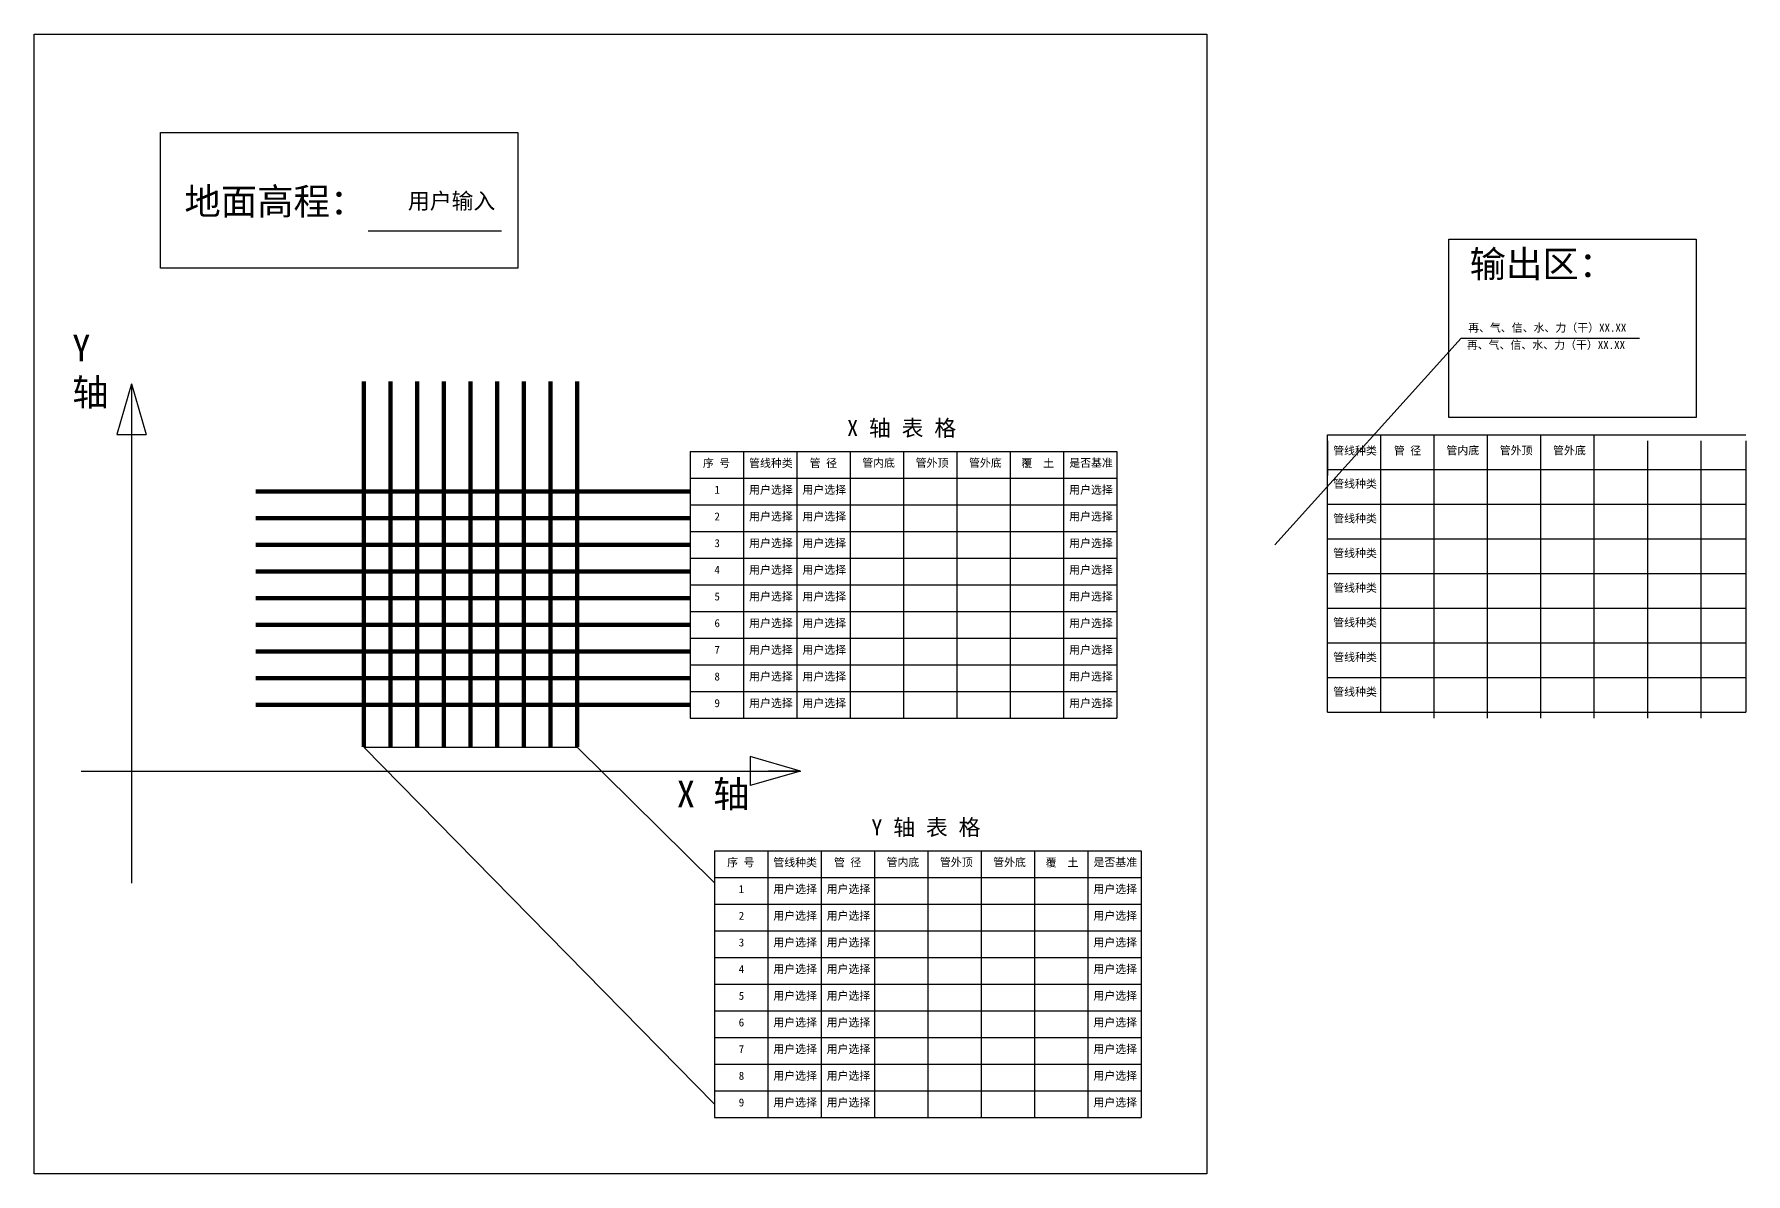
# Model space of a CAD drawing. Header units: millimetres. Extents: x 2388 to 3256, y 1546 to 1800.
# Drawn here: x 2934.8 to 3255.6, y 1586.3 to 1799.9 of the extents above; entities that cross this region are included whole.
import ezdxf

# ---------------------------------------------------------------- set-up
doc = ezdxf.new("R2010")
doc.units = ezdxf.units.MM
doc.layers.add('zl-高程交叉', color=7, linetype='Continuous')
doc.styles.get("Standard").update_dxf_attribs({"font": 'arial.ttf'})
doc.styles.add('宋体', font='SimSun.ttf')

msp = doc.modelspace()

# ---------------------------------------------------------------- linework, layer by layer
for p, q in [((2950.27, 1724.9), (2955.72, 1724.9)), ((3177.21, 1724.83), (3255.6, 1724.83)), ((3177.21, 1723.7), (3177.21, 1717.2)), ((3255.6, 1723.7), (3255.6, 1717.2)), ((3057.72, 1721.69), (3057.72, 1671.69)), ((3067.72, 1721.69), (3067.72, 1671.69)), ((3077.72, 1721.69), (3077.72, 1671.69)), ((3087.72, 1721.69), (3087.72, 1671.69)), ((3097.72, 1721.69), (3097.72, 1671.69)), ((3107.72, 1721.69), (3107.72, 1671.69)), ((3117.72, 1721.69), (3117.72, 1671.69)), ((3127.72, 1721.69), (3127.72, 1671.69)), ((3137.72, 1721.69), (3137.72, 1671.69)), ((3177.21, 1718.33), (3255.6, 1718.33)), ((3177.21, 1711.83), (3255.6, 1711.83)), ((3177.21, 1705.33), (3255.6, 1705.33)), ((3177.21, 1698.83), (3255.6, 1698.83)), ((3177.21, 1692.33), (3255.6, 1692.33)), ((3177.21, 1685.83), (3255.6, 1685.83)), ((3177.21, 1679.33), (3255.6, 1679.33)), ((3177.21, 1672.83), (3255.6, 1672.83)), ((2996.53, 1666.27), (3036.53, 1666.27)), ((3036.53, 1666.27), (3062.27, 1640.83)), ((3068.98, 1664.5), (3068.98, 1659.05)), ((2943.54, 1661.77), (3078.43, 1661.77)), ((3062.27, 1646.83), (3062.27, 1596.83)), ((3072.27, 1646.83), (3072.27, 1596.83)), ((3082.27, 1646.83), (3082.27, 1596.83)), ((3092.27, 1646.83), (3092.27, 1596.83)), ((3102.27, 1646.83), (3102.27, 1596.83)), ((3112.27, 1646.83), (3112.27, 1596.83)), ((3122.27, 1646.83), (3122.27, 1596.83)), ((3132.27, 1646.83), (3132.27, 1596.83)), ((3142.27, 1646.83), (3142.27, 1596.83))]:
    msp.add_line(p, q)
for points in [[(2934.76, 1799.92), (3154.54, 1799.92), (3154.54, 1586.28), (2934.76, 1586.28)], [(2958.42, 1781.51), (3025.42, 1781.51), (3025.42, 1756.06), (2958.42, 1756.06)], [(3199.96, 1761.49), (3246.32, 1761.49), (3246.32, 1728.04), (3199.96, 1728.04)]]:
    msp.add_lwpolyline(points, close=True)
for points in [[(2997.36, 1763.03), (3022.36, 1763.03)], [(3167.29, 1704.19), (3202.22, 1742.94), (3235.69, 1742.94)], [(2952.99, 1734.35), (2950.27, 1724.9)], [(2952.99, 1734.35), (2952.99, 1640.79)], [(2952.99, 1734.35), (2952.99, 1728.29)], [(2952.99, 1734.35), (2955.72, 1724.9)], [(3177.21, 1672.83), (3177.21, 1724.83)], [(3187.21, 1672.83), (3187.21, 1724.83)], [(3197.21, 1671.7), (3197.21, 1724.83)], [(3207.21, 1671.7), (3207.21, 1724.83)], [(3217.21, 1671.7), (3217.21, 1724.83)], [(3227.21, 1671.7), (3227.21, 1724.83)], [(3237.21, 1671.7), (3237.21, 1723.7)], [(3247.21, 1671.7), (3247.21, 1723.7)], [(3057.72, 1721.69), (3137.72, 1721.69)], [(3057.72, 1716.69), (3137.72, 1716.69)], [(3177.21, 1672.83), (3177.21, 1718.33), (3255.6, 1718.33), (3255.6, 1672.83)], [(3057.72, 1711.69), (3137.72, 1711.69)], [(3057.72, 1706.69), (3137.72, 1706.69)], [(3057.72, 1701.69), (3137.72, 1701.69)], [(3057.72, 1696.69), (3137.72, 1696.69)], [(3057.72, 1691.69), (3137.72, 1691.69)], [(3057.72, 1686.69), (3137.72, 1686.69)], [(3057.72, 1681.69), (3137.72, 1681.69)], [(3057.72, 1676.69), (3137.72, 1676.69)], [(3057.72, 1671.69), (3137.72, 1671.69)], [(2996.53, 1666.27), (3062.27, 1599.33)], [(3078.43, 1661.77), (3068.98, 1664.5)], [(3078.43, 1661.77), (3068.98, 1659.05)], [(3078.43, 1661.77), (3072.37, 1661.77)], [(3062.27, 1646.83), (3142.27, 1646.83)], [(3062.27, 1641.83), (3142.27, 1641.83)], [(3062.27, 1636.83), (3142.27, 1636.83)], [(3062.27, 1631.83), (3142.27, 1631.83)], [(3062.27, 1626.83), (3142.27, 1626.83)], [(3062.27, 1621.83), (3142.27, 1621.83)], [(3062.27, 1616.83), (3142.27, 1616.83)], [(3062.27, 1611.83), (3142.27, 1611.83)], [(3062.27, 1606.83), (3142.27, 1606.83)], [(3062.27, 1601.83), (3142.27, 1601.83)], [(3062.27, 1596.83), (3142.27, 1596.83)]]:
    msp.add_lwpolyline(points)
at = {"color": 8, "const_width": 0.8}
for points in [[(2996.53, 1734.87), (2996.53, 1666.27)], [(3001.53, 1734.87), (3001.53, 1666.27)], [(3006.53, 1734.87), (3006.53, 1666.27)], [(3011.53, 1734.87), (3011.53, 1666.27)], [(3016.53, 1734.87), (3016.53, 1666.27)], [(3021.53, 1734.87), (3021.53, 1666.27)], [(3026.53, 1734.87), (3026.53, 1666.27)], [(3031.53, 1734.87), (3031.53, 1666.27)], [(3036.53, 1734.87), (3036.53, 1666.27)], [(2976.24, 1714.19), (3057.72, 1714.19)], [(2976.24, 1709.19), (3057.72, 1709.19)], [(2976.24, 1704.19), (3057.72, 1704.19)], [(2976.24, 1699.19), (3057.72, 1699.19)], [(2976.24, 1694.19), (3057.72, 1694.19)], [(2976.24, 1689.19), (3057.72, 1689.19)], [(2976.24, 1684.19), (3057.72, 1684.19)], [(2976.24, 1679.19), (3057.72, 1679.19)], [(2976.24, 1674.19), (3057.72, 1674.19)]]:
    msp.add_lwpolyline(points, dxfattribs=at)

# ---------------------------------------------------------------- texts
at = {"attachment_point": 1}
for s, insert, char_height in [('{\\fSimSun|b1|i0|c134|p2;地面高程：}', (2962.9, 1771.08), 5), ('{\\fSimSun|b1|i0|c134|p2;输出区：}', (3203.83, 1759.34), 5), ('{\\fSimSun|b1|i0|c134|p2;Y\\P轴}', (2941.88, 1743.62), 5), ('{\\fSimSun|b1|i0|c134|p2;X 轴 表 格}', (3087.15, 1727.58), 3), ('{\\fSimSun|b1|i0|c134|p2;X 轴}', (3055.22, 1659.97), 5), ('{\\fSimSun|b1|i0|c134|p2;Y 轴 表 格}', (3091.7, 1652.73), 3)]:
    msp.add_mtext_dynamic_manual_height_columns(s, width=37.3779, gutter_width=12.5, heights=[0], dxfattribs=dict(at, insert=insert, char_height=char_height))
at = {"layer": 'zl-高程交叉', "color": 3, "ltscale": 2, "width": 116.3169, "attachment_point": 1, "style": '宋体'}
for s, insert, char_height in [('{\\fSimSun|b1|i0|c134|p2;\\C0;用户输入}', (3004.81, 1770.16), 3), ('{\\fSimSun|b1|i0|c134|p2;\\C0;再、气、信、水、力（干）XX.XX}', (3203.55, 1745.64), 1.5), ('{\\fSimSun|b1|i0|c134|p2;\\C0;再、气、信、水、力（干）XX.XX}', (3203.31, 1742.42), 1.5), ('{\\fSimSun|b1|i0|c134|p2;\\C0;序 号}', (3060.1, 1720.26), 1.5), ('{\\fSimSun|b1|i0|c134|p2;\\C0;管线种类}', (3068.76, 1720.26), 1.5), ('{\\fSimSun|b1|i0|c134|p2;\\C0;管 径}', (3080.13, 1720.26), 1.5), ('{\\fSimSun|b1|i0|c134|p2;\\C0;管内底}', (3089.98, 1720.3), 1.5), ('{\\fSimSun|b1|i0|c134|p2;\\C0;管外顶}', (3099.98, 1720.3), 1.5), ('{\\fSimSun|b1|i0|c134|p2;\\C0;管外底}', (3109.98, 1720.3), 1.5), ('{\\fSimSun|b1|i0|c134|p2;\\C0;覆  土}', (3119.81, 1720.24), 1.5), ('{\\fSimSun|b1|i0|c134|p2;\\C0;是否基准}', (3128.77, 1720.3), 1.5), ('{\\fSimSun|b1|i0|c134|p2;\\C0;管线种类}', (3178.26, 1722.6), 1.5), ('{\\fSimSun|b1|i0|c134|p2;\\C0;管 径}', (3189.63, 1722.6), 1.5), ('{\\fSimSun|b1|i0|c134|p2;\\C0;管内底}', (3199.48, 1722.64), 1.5), ('{\\fSimSun|b1|i0|c134|p2;\\C0;管外顶}', (3209.48, 1722.64), 1.5), ('{\\fSimSun|b1|i0|c134|p2;\\C0;管外底}', (3219.48, 1722.64), 1.5), ('{\\fSimSun|b1|i0|c134|p2;\\C0;管线种类}', (3178.26, 1716.38), 1.5), ('{\\fSimSun|b1|i0|c134|p2;\\C0;1}', (3062.27, 1715.26), 1.5), ('{\\fSimSun|b1|i0|c134|p2;\\C0;用户选择}', (3068.76, 1715.26), 1.5), ('{\\fSimSun|b1|i0|c134|p2;\\C0;用户选择}', (3078.76, 1715.26), 1.5), ('{\\fSimSun|b1|i0|c134|p2;\\C0;用户选择}', (3128.76, 1715.26), 1.5), ('{\\fSimSun|b1|i0|c134|p2;\\C0;2}', (3062.27, 1710.26), 1.5), ('{\\fSimSun|b1|i0|c134|p2;\\C0;用户选择}', (3068.76, 1710.26), 1.5), ('{\\fSimSun|b1|i0|c134|p2;\\C0;用户选择}', (3078.76, 1710.26), 1.5), ('{\\fSimSun|b1|i0|c134|p2;\\C0;用户选择}', (3128.76, 1710.26), 1.5), ('{\\fSimSun|b1|i0|c134|p2;\\C0;管线种类}', (3178.26, 1709.88), 1.5), ('{\\fSimSun|b1|i0|c134|p2;\\C0;3}', (3062.27, 1705.26), 1.5), ('{\\fSimSun|b1|i0|c134|p2;\\C0;用户选择}', (3068.76, 1705.26), 1.5), ('{\\fSimSun|b1|i0|c134|p2;\\C0;用户选择}', (3078.76, 1705.26), 1.5), ('{\\fSimSun|b1|i0|c134|p2;\\C0;用户选择}', (3128.76, 1705.26), 1.5), ('{\\fSimSun|b1|i0|c134|p2;\\C0;用户选择}', (3068.76, 1700.26), 1.5), ('{\\fSimSun|b1|i0|c134|p2;\\C0;用户选择}', (3078.76, 1700.26), 1.5), ('{\\fSimSun|b1|i0|c134|p2;\\C0;用户选择}', (3128.76, 1700.26), 1.5), ('{\\fSimSun|b1|i0|c134|p2;\\C0;管线种类}', (3178.26, 1703.38), 1.5), ('{\\fSimSun|b1|i0|c134|p2;\\C0;4}', (3062.27, 1700.26), 1.5), ('{\\fSimSun|b1|i0|c134|p2;\\C0;5}', (3062.27, 1695.26), 1.5), ('{\\fSimSun|b1|i0|c134|p2;\\C0;用户选择}', (3068.76, 1695.26), 1.5), ('{\\fSimSun|b1|i0|c134|p2;\\C0;用户选择}', (3078.76, 1695.26), 1.5), ('{\\fSimSun|b1|i0|c134|p2;\\C0;用户选择}', (3128.76, 1695.26), 1.5), ('{\\fSimSun|b1|i0|c134|p2;\\C0;管线种类}', (3178.26, 1696.88), 1.5), ('{\\fSimSun|b1|i0|c134|p2;\\C0;6}', (3062.27, 1690.26), 1.5), ('{\\fSimSun|b1|i0|c134|p2;\\C0;用户选择}', (3068.76, 1690.26), 1.5), ('{\\fSimSun|b1|i0|c134|p2;\\C0;用户选择}', (3078.76, 1690.26), 1.5), ('{\\fSimSun|b1|i0|c134|p2;\\C0;用户选择}', (3128.76, 1690.26), 1.5), ('{\\fSimSun|b1|i0|c134|p2;\\C0;管线种类}', (3178.26, 1690.38), 1.5), ('{\\fSimSun|b1|i0|c134|p2;\\C0;7}', (3062.27, 1685.26), 1.5), ('{\\fSimSun|b1|i0|c134|p2;\\C0;用户选择}', (3068.76, 1685.26), 1.5), ('{\\fSimSun|b1|i0|c134|p2;\\C0;用户选择}', (3078.76, 1685.26), 1.5), ('{\\fSimSun|b1|i0|c134|p2;\\C0;用户选择}', (3128.76, 1685.26), 1.5), ('{\\fSimSun|b1|i0|c134|p2;\\C0;管线种类}', (3178.26, 1683.88), 1.5), ('{\\fSimSun|b1|i0|c134|p2;\\C0;8}', (3062.27, 1680.26), 1.5), ('{\\fSimSun|b1|i0|c134|p2;\\C0;用户选择}', (3068.76, 1680.26), 1.5), ('{\\fSimSun|b1|i0|c134|p2;\\C0;用户选择}', (3078.76, 1680.26), 1.5), ('{\\fSimSun|b1|i0|c134|p2;\\C0;用户选择}', (3128.76, 1680.26), 1.5), ('{\\fSimSun|b1|i0|c134|p2;\\C0;9}', (3062.27, 1675.26), 1.5), ('{\\fSimSun|b1|i0|c134|p2;\\C0;用户选择}', (3068.76, 1675.26), 1.5), ('{\\fSimSun|b1|i0|c134|p2;\\C0;用户选择}', (3078.76, 1675.26), 1.5), ('{\\fSimSun|b1|i0|c134|p2;\\C0;用户选择}', (3128.76, 1675.26), 1.5), ('{\\fSimSun|b1|i0|c134|p2;\\C0;管线种类}', (3178.26, 1677.38), 1.5), ('{\\fSimSun|b1|i0|c134|p2;\\C0;序 号}', (3064.65, 1645.4), 1.5), ('{\\fSimSun|b1|i0|c134|p2;\\C0;管线种类}', (3073.31, 1645.4), 1.5), ('{\\fSimSun|b1|i0|c134|p2;\\C0;管 径}', (3084.68, 1645.4), 1.5), ('{\\fSimSun|b1|i0|c134|p2;\\C0;管内底}', (3094.53, 1645.44), 1.5), ('{\\fSimSun|b1|i0|c134|p2;\\C0;管外顶}', (3104.53, 1645.44), 1.5), ('{\\fSimSun|b1|i0|c134|p2;\\C0;管外底}', (3114.53, 1645.44), 1.5), ('{\\fSimSun|b1|i0|c134|p2;\\C0;覆  土}', (3124.36, 1645.38), 1.5), ('{\\fSimSun|b1|i0|c134|p2;\\C0;是否基准}', (3133.32, 1645.44), 1.5), ('{\\fSimSun|b1|i0|c134|p2;\\C0;1}', (3066.82, 1640.4), 1.5), ('{\\fSimSun|b1|i0|c134|p2;\\C0;用户选择}', (3073.31, 1640.4), 1.5), ('{\\fSimSun|b1|i0|c134|p2;\\C0;用户选择}', (3083.31, 1640.4), 1.5), ('{\\fSimSun|b1|i0|c134|p2;\\C0;用户选择}', (3133.31, 1640.4), 1.5), ('{\\fSimSun|b1|i0|c134|p2;\\C0;2}', (3066.82, 1635.4), 1.5), ('{\\fSimSun|b1|i0|c134|p2;\\C0;用户选择}', (3073.31, 1635.4), 1.5), ('{\\fSimSun|b1|i0|c134|p2;\\C0;用户选择}', (3083.31, 1635.4), 1.5), ('{\\fSimSun|b1|i0|c134|p2;\\C0;用户选择}', (3133.31, 1635.4), 1.5), ('{\\fSimSun|b1|i0|c134|p2;\\C0;3}', (3066.82, 1630.4), 1.5), ('{\\fSimSun|b1|i0|c134|p2;\\C0;用户选择}', (3073.31, 1630.4), 1.5), ('{\\fSimSun|b1|i0|c134|p2;\\C0;用户选择}', (3083.31, 1630.4), 1.5), ('{\\fSimSun|b1|i0|c134|p2;\\C0;用户选择}', (3133.31, 1630.4), 1.5), ('{\\fSimSun|b1|i0|c134|p2;\\C0;4}', (3066.82, 1625.4), 1.5), ('{\\fSimSun|b1|i0|c134|p2;\\C0;用户选择}', (3073.31, 1625.4), 1.5), ('{\\fSimSun|b1|i0|c134|p2;\\C0;用户选择}', (3083.31, 1625.4), 1.5), ('{\\fSimSun|b1|i0|c134|p2;\\C0;用户选择}', (3133.31, 1625.4), 1.5), ('{\\fSimSun|b1|i0|c134|p2;\\C0;5}', (3066.82, 1620.4), 1.5), ('{\\fSimSun|b1|i0|c134|p2;\\C0;用户选择}', (3073.31, 1620.4), 1.5), ('{\\fSimSun|b1|i0|c134|p2;\\C0;用户选择}', (3083.31, 1620.4), 1.5), ('{\\fSimSun|b1|i0|c134|p2;\\C0;用户选择}', (3133.31, 1620.4), 1.5), ('{\\fSimSun|b1|i0|c134|p2;\\C0;6}', (3066.82, 1615.4), 1.5), ('{\\fSimSun|b1|i0|c134|p2;\\C0;用户选择}', (3073.31, 1615.4), 1.5), ('{\\fSimSun|b1|i0|c134|p2;\\C0;用户选择}', (3083.31, 1615.4), 1.5), ('{\\fSimSun|b1|i0|c134|p2;\\C0;用户选择}', (3133.31, 1615.4), 1.5), ('{\\fSimSun|b1|i0|c134|p2;\\C0;用户选择}', (3073.31, 1610.4), 1.5), ('{\\fSimSun|b1|i0|c134|p2;\\C0;用户选择}', (3083.31, 1610.4), 1.5), ('{\\fSimSun|b1|i0|c134|p2;\\C0;用户选择}', (3133.31, 1610.4), 1.5), ('{\\fSimSun|b1|i0|c134|p2;\\C0;7}', (3066.82, 1610.4), 1.5), ('{\\fSimSun|b1|i0|c134|p2;\\C0;8}', (3066.82, 1605.4), 1.5), ('{\\fSimSun|b1|i0|c134|p2;\\C0;用户选择}', (3073.31, 1605.4), 1.5), ('{\\fSimSun|b1|i0|c134|p2;\\C0;用户选择}', (3083.31, 1605.4), 1.5), ('{\\fSimSun|b1|i0|c134|p2;\\C0;用户选择}', (3133.31, 1605.4), 1.5), ('{\\fSimSun|b1|i0|c134|p2;\\C0;9}', (3066.82, 1600.4), 1.5), ('{\\fSimSun|b1|i0|c134|p2;\\C0;用户选择}', (3073.31, 1600.4), 1.5), ('{\\fSimSun|b1|i0|c134|p2;\\C0;用户选择}', (3083.31, 1600.4), 1.5), ('{\\fSimSun|b1|i0|c134|p2;\\C0;用户选择}', (3133.31, 1600.4), 1.5)]:
    msp.add_mtext(s, dxfattribs=dict(at, insert=insert, char_height=char_height))

doc.saveas('drawing.dxf')
